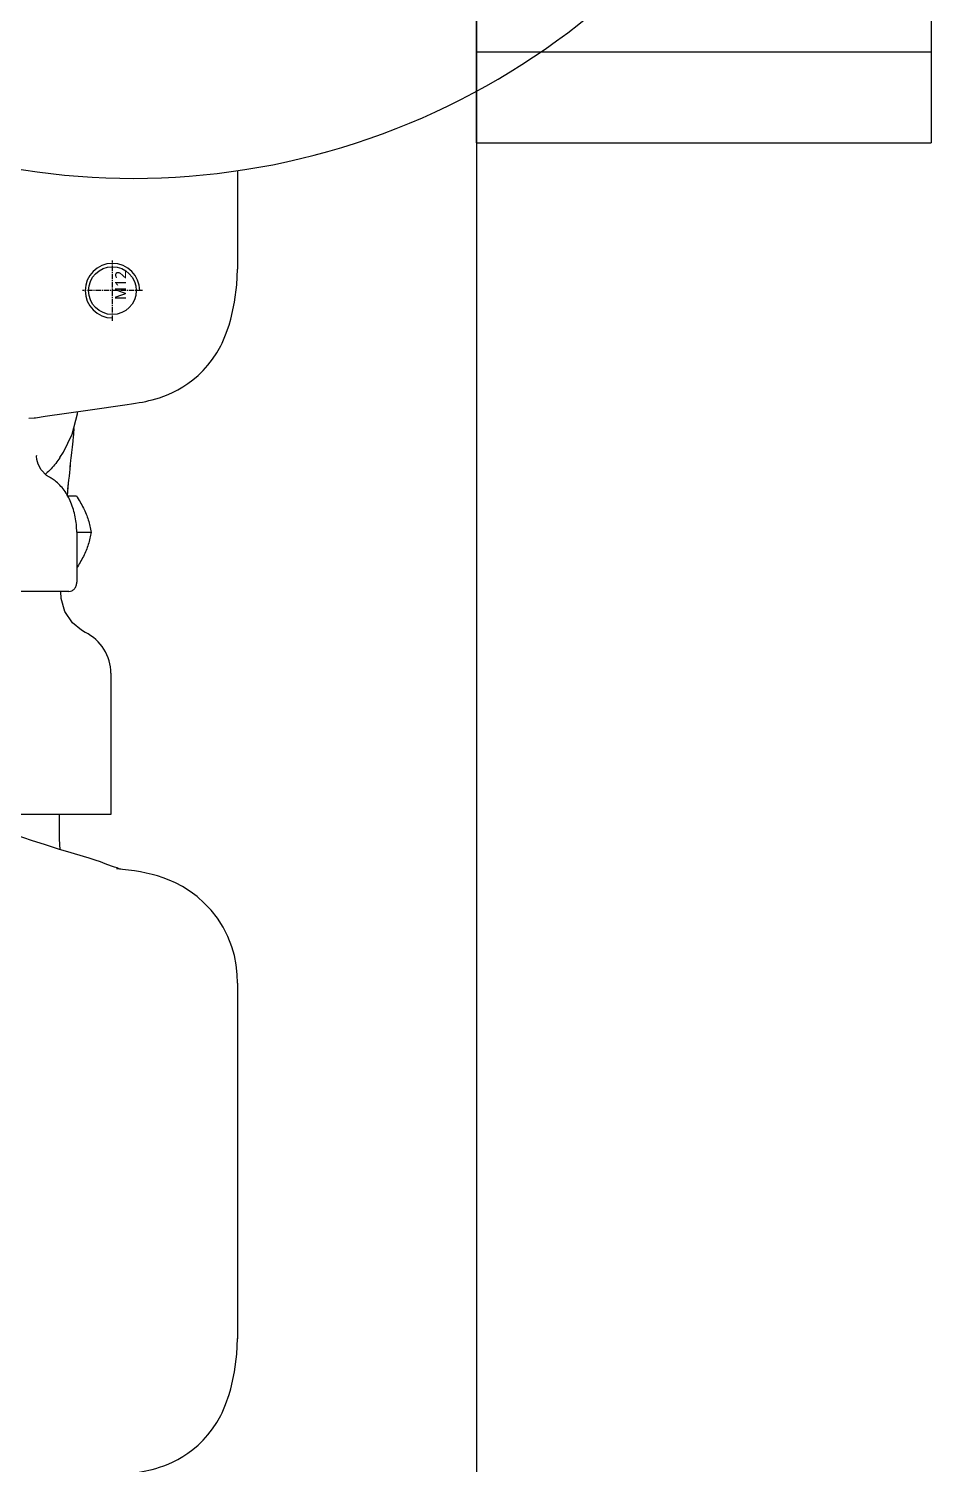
# Model space of a CAD drawing. Header units: millimetres. Extents: x 156850 to 204135, y 56350 to 74150.
# Drawn here: x 175451.6 to 175650, y 61056.7 to 61372.1 of the extents above; entities that cross this region are included whole.
import ezdxf

# ---------------------------------------------------------------- set-up
doc = ezdxf.new("R2010")
doc.units = ezdxf.units.MM
doc.header["$LTSCALE"] = 150
doc.linetypes.add('X-2F-PLAN$0$CENTER', pattern=[2, 1.25, -0.25, 0.25, -0.25])
doc.layers.add('-----33 Equipment', color=5, linetype='Continuous')
doc.styles.add('X-2F-PLAN$0$ELEC', font='malgun.ttf')

# ---------------------------------------------------------------- blocks, each defined once
blk = doc.blocks.new('X-2F-PLAN$0$screw_m12_l')
at = {"linetype": 'X-2F-PLAN$0$CENTER', "ltscale": 0.006096}
for p, q in [((0, -6.6), (0, 6.6)), ((-6.6, 0), (6.6, 0))]:
    blk.add_line(p, q, dxfattribs=at)
blk.add_circle((0, 0), 5.25)
blk.add_arc((0, 0), 6, 270, 180)
at = {"style": 'X-2F-PLAN$0$ELEC'}
blk.add_text('M12', height=2.4, dxfattribs=at).set_placement((-2.04, -3))
blk = doc.blocks.new('X-2F-PLAN$0$filter_oben')
at = {"color": 0, "linetype": 'Continuous'}
blk.add_arc((1942.26, 5451.31), 158.75, 128.1867, 51.8133, dxfattribs=at)
blk = doc.blocks.new('X-2F-PLAN$0$A$C73FA2420')
at = {"color": 0, "linetype": 'Continuous'}
for p, q in [((1494.23, 177.84), (1494.23, 240.28)), ((1445.23, 168.62), (1445.23, 201.63)), ((1519.33, 182.13), (1519.73, 182.76)), ((1523.62, 179.81), (1523.59, 179.84)), ((1515.23, 178.23), (1515.23, 176.21)), ((1515.23, 178.13), (1517.99, 177.91)), ((1516.7, 178.05), (1517.99, 177.91)), ((1517.99, 177.91), (1518.67, 177.84)), ((1520.34, 177.67), (1521.07, 177.6)), ((1521.07, 177.6), (1522.03, 177.51)), ((1523, 177.39), (1523.55, 177.32)), ((1523.55, 177.32), (1524.12, 177.26)), ((1524.12, 177.26), (1524.72, 177.19)), ((1524.72, 177.19), (1525.33, 177.12)), ((1525.33, 177.12), (1525.95, 177.05)), ((1525.95, 177.05), (1526.59, 176.99)), ((1526.59, 176.99), (1527.25, 176.92)), ((1528.61, 176.79), (1528.96, 176.76)), ((1485.22, 174.24), (1485.22, 174.24)), ((1507.23, 176.13), (1496.23, 176.13)), ((1507.23, 176.13), (1507.23, 172.94)), ((1433.15, 166.09), (1433.27, 167.39)), ((1476.23, 168.62), (1445.23, 168.62)), ((1428.29, 151.17), (1428.29, 151.17)), ((1319.03, 142.25), (1319.03, 142.25)), ((1554.03, 142.25), (1554.03, 142.25)), ((1408.18, 140.77), (1330.04, 140.77)), ((1414.21, 141.47), (1414.21, 141.47)), ((1586.67, 140.77), (1565.04, 140.77))]:
    blk.add_line(p, q, dxfattribs=at)
for points in [[(1435.97, 174.63), (1436.76, 177.36), (1437.61, 180.15), (1438.52, 183), (1439.53, 186.05), (1440.69, 189.42), (1441.99, 193.06), (1443.4, 196.86), (1444.89, 200.76), (1446.45, 204.71), (1448.13, 208.83), (1449.96, 213.19)], [(1532.28, 186.68), (1532.36, 185.49), (1532.4, 185.17)], [(1519.73, 182.76), (1520.91, 183.95), (1522.15, 184.63)], [(1522.15, 184.63), (1523.21, 184.9), (1523.94, 184.94), (1524.15, 184.93)], [(1532.4, 185.17), (1532.7, 183.04), (1534.02, 173.7), (1535.27, 165.06)], [(1437.5, 179.8), (1439.79, 179.9), (1445.23, 179.95)], [(1523.62, 179.81), (1524.79, 179.05), (1528.79, 177.13), (1533.28, 175.98), (1533.7, 175.95)], [(1485.22, 174.24), (1485.68, 175.07), (1487.35, 177.08), (1489.82, 178.74), (1492.7, 179.56), (1494.23, 179.62)], [(1518.67, 177.84), (1519.12, 177.79), (1519.55, 177.75), (1520.34, 177.67)], [(1521.59, 177.56), (1522.24, 177.48), (1523, 177.39)], [(1527.25, 176.92), (1527.59, 176.89), (1527.92, 176.85), (1528.27, 176.82), (1528.61, 176.79)], [(1528.96, 176.76), (1529.31, 176.73), (1529.67, 176.7), (1530.04, 176.66)], [(1434.4, 169.85), (1434.78, 170.91), (1435.2, 172.1), (1435.62, 173.41), (1435.97, 174.63)], [(1433.18, 166.45), (1433.2, 166.51), (1433.31, 166.83), (1433.46, 167.27)], [(1433.46, 167.27), (1433.65, 167.81), (1433.89, 168.45), (1434.4, 169.85)], [(1300.27, 165.06), (1300.41, 164.09), (1300.56, 163.19), (1300.7, 162.39), (1300.84, 161.65), (1300.98, 160.95), (1301.14, 160.25), (1301.32, 159.53), (1301.53, 158.75), (1301.79, 157.91), (1302.11, 156.99), (1302.5, 156), (1302.97, 154.96), (1303.51, 153.89), (1304.15, 152.8), (1304.88, 151.69), (1305.71, 150.57), (1306.66, 149.45), (1307.73, 148.35), (1308.91, 147.29), (1310.22, 146.28), (1311.64, 145.34), (1313.17, 144.48), (1313.78, 144.18)], [(1428.29, 151.17), (1429.38, 152.9), (1430.2, 154.44), (1430.81, 155.82), (1431.3, 157.1), (1431.71, 158.34), (1432.05, 159.58), (1432.35, 160.85), (1432.6, 162.13), (1432.81, 163.42), (1432.99, 164.74), (1433.15, 166.09)], [(1535.27, 165.06), (1535.41, 164.09), (1535.56, 163.19), (1535.7, 162.39), (1535.84, 161.65), (1535.98, 160.95), (1536.14, 160.25), (1536.32, 159.53), (1536.53, 158.75), (1536.79, 157.91), (1537.11, 156.99), (1537.5, 156), (1537.97, 154.96), (1538.51, 153.89), (1539.15, 152.8), (1539.88, 151.69), (1540.71, 150.57), (1541.66, 149.45), (1542.73, 148.35), (1543.91, 147.29), (1545.22, 146.28), (1546.64, 145.34), (1548.17, 144.48), (1548.78, 144.18)], [(1414.21, 141.47), (1416.16, 142.03), (1418.37, 142.89), (1420.45, 143.95), (1422.4, 145.19), (1424.17, 146.59), (1425.76, 148.09), (1427.16, 149.67), (1428.29, 151.17)], [(1313.78, 144.18), (1315.61, 143.39), (1317.75, 142.63), (1319.03, 142.25)], [(1319.03, 142.25), (1322.75, 141.42), (1326.61, 140.91), (1330.05, 140.77)], [(1548.78, 144.18), (1550.61, 143.39), (1552.75, 142.63), (1554.03, 142.25)], [(1554.03, 142.25), (1557.75, 141.42), (1561.61, 140.91), (1565.05, 140.77)], [(1408.18, 140.77), (1410.09, 140.84), (1412.21, 141.08), (1414.21, 141.47)]]:
    blk.add_lwpolyline(points, dxfattribs=at)
blk.add_arc((1476.23, 178.62), 10, 270, 333.9177, dxfattribs=at)
for points, start_tangent, end_tangent in [([(1520.05, 182.89), (1519.96, 182.99)], (-0.681881, 0.731463), (-0.67738, 0.735634)), ([(1507.23, 176.13), (1510.61, 176.46), (1513.76, 177.4), (1516.46, 178.92), (1518.52, 180.9)], (1, 0), (0.615631, 0.788035)), ([(1518.52, 180.9), (1519.09, 181.71)], (0.615631, 0.788035), (0.524249, 0.851565)), ([(1519.09, 181.71), (1519.33, 182.13)], (0.524249, 0.851565), (0.47392, 0.880568)), ([(1523.59, 179.84), (1522.36, 180.75), (1520.05, 182.89)], (-0.822192, 0.56921), (-0.681881, 0.731463)), ([(1494.23, 177.84), (1494.37, 177.21), (1494.79, 176.65), (1495.45, 176.26), (1496.23, 176.13)], (0, -1), (1, 0)), ([(1503.23, 174.07), (1501.92, 174.67), (1500.58, 175.39), (1499.36, 176.13)], (-0.92582, 0.377964), (-0.842893, 0.538081)), ([(1507.23, 172.94), (1505.89, 173.22), (1504.55, 173.59), (1503.23, 174.07)], (-0.985438, 0.170033), (-0.92582, 0.377964)), ([(1511.23, 174.07), (1509.92, 173.59), (1508.58, 173.22), (1507.23, 172.94)], (-0.92582, -0.377964), (-0.985438, -0.170033)), ([(1515.23, 176.21), (1513.89, 175.39), (1512.55, 174.67), (1511.23, 174.07)], (-0.84076, -0.541408), (-0.92582, -0.377964))]:
    blk.add_spline(points, degree=3, dxfattribs=dict(at, start_tangent=start_tangent, end_tangent=end_tangent))
at = {"color": 0}
blk.add_blockref('X-2F-PLAN$0$filter_oben', (-198.52, -5287.52), dxfattribs=at)
blk.add_blockref('X-2F-PLAN$0$filter_oben', (-198.52, -5287.52), dxfattribs=at)
blk = doc.blocks.new('X-2F-PLAN$0$zw$C47F')
at = {"layer": '-----33 Equipment'}
for p, q in [((6141.06, 936.3), (159.78, 936.3)), ((4490.86, 936.3), (4690.86, 936.3)), ((4490.86, 936.3), (4490.86, 836.3)), ((4510.86, 936.3), (4510.86, 836.3)), ((4690.86, 836.3), (4490.86, 836.3))]:
    blk.add_line(p, q, dxfattribs=at)
for name, p in [('X-2F-PLAN$0$A$C73FA2420', (2898.05, 848.02)), ('X-2F-PLAN$0$screw_m12_l', (4458.36, 1016.3))]:
    blk.add_blockref(name, p, dxfattribs=at)

msp = doc.modelspace()

# ---------------------------------------------------------------- block references
at = {"layer": '-----33 Equipment', "rotation": 90.00000000000001}
msp.add_blockref('X-2F-PLAN$0$zw$C47F', (176486.3, 56856.22), dxfattribs=at)

doc.saveas('drawing.dxf')
